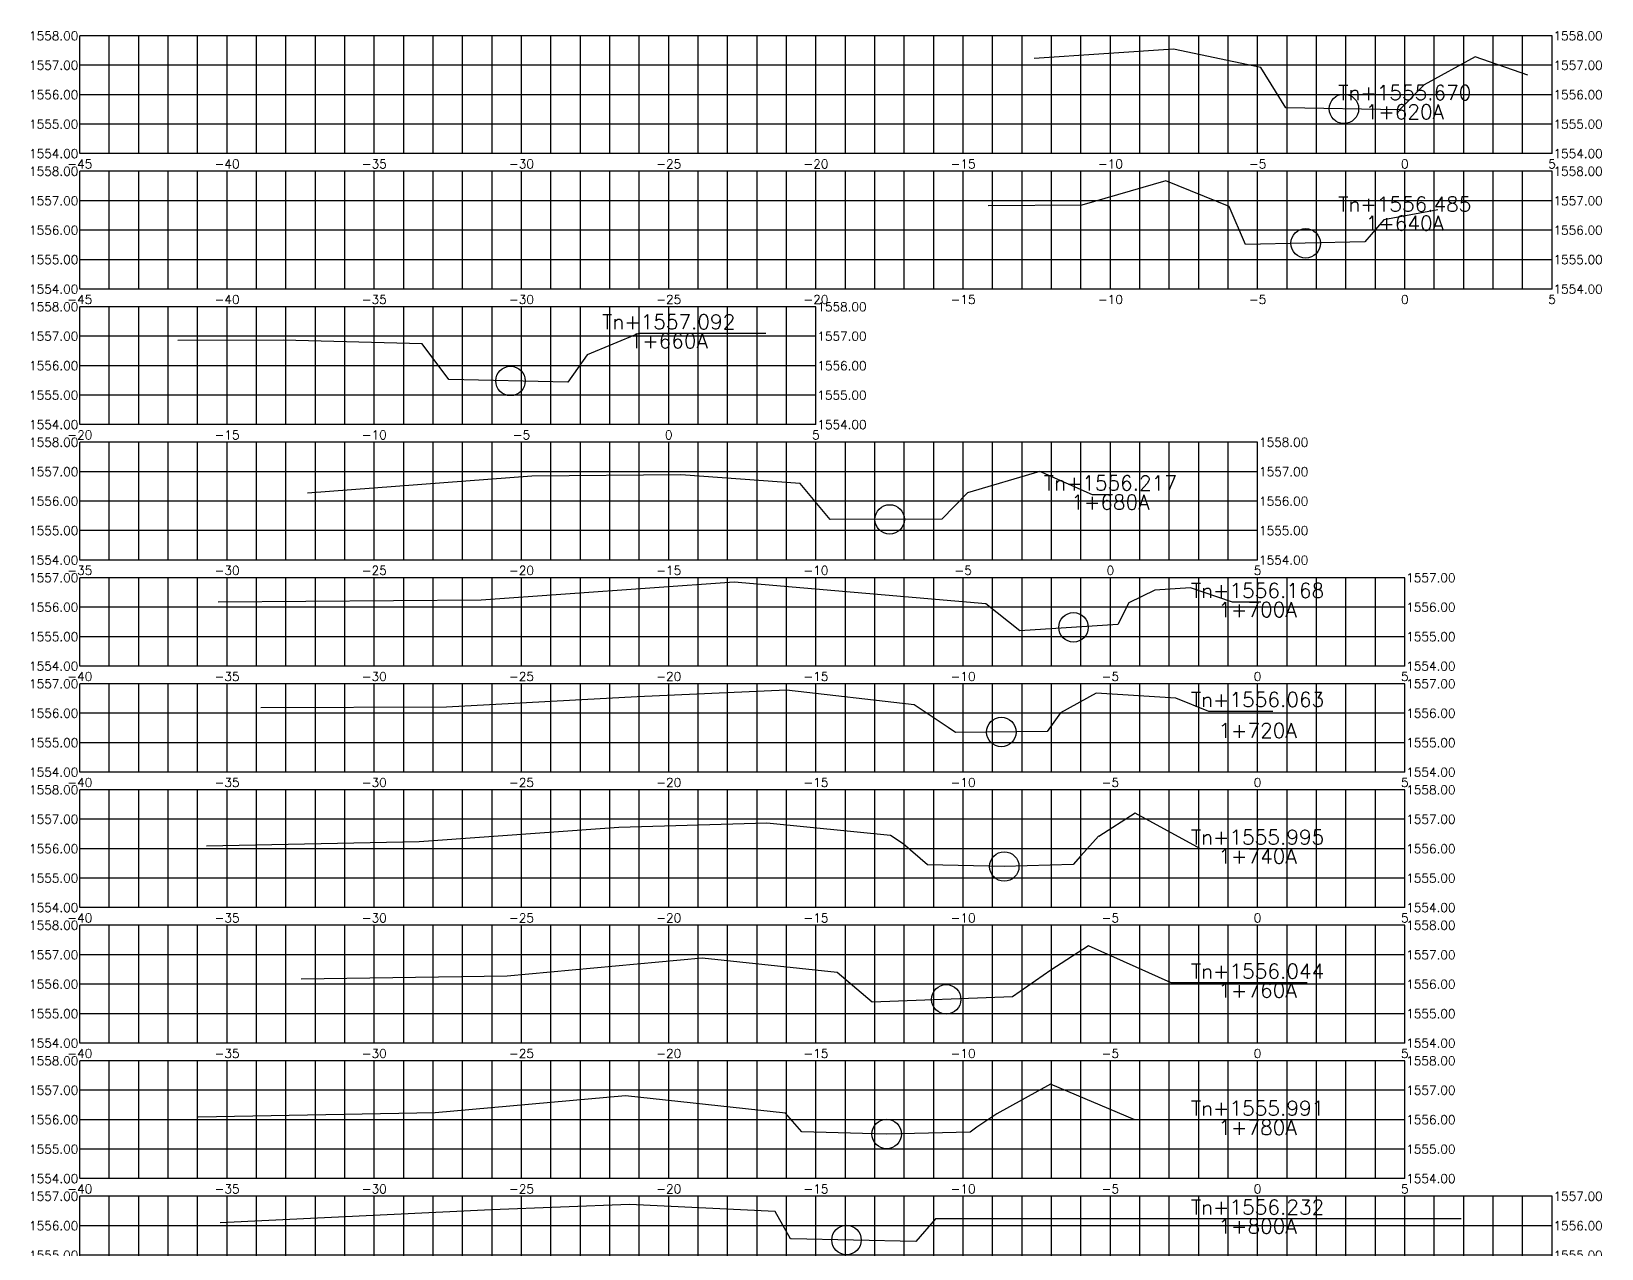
# Model space of a CAD drawing. Header units: millimetres. Extents: x 785301 to 786252, y 2209397 to 2211121.
# Drawn here: x 785901.8 to 785955.1, y 2211057.3 to 2211098.6 of the extents above; entities that cross this region are included whole.
import ezdxf
from ezdxf.enums import TextEntityAlignment as Align

# ---------------------------------------------------------------- set-up
doc = ezdxf.new("R2010")
doc.units = ezdxf.units.MM
doc.layers.add('RETICULA', color=2, linetype='Continuous')
doc.layers.add('TN', color=3, linetype='Continuous')
doc.styles.add('ROMANS', font='ROMANS.shx', dxfattribs={"width": 0.75})

# ---------------------------------------------------------------- blocks, each defined once
blk = doc.blocks.new('1-660A')
at = {"layer": 'RETICULA', "color": 2}
for p, q in [((5, 1558), (-20, 1558)), ((-20, 1554), (-20, 1558)), ((-19, 1554), (-19, 1558)), ((-18, 1554), (-18, 1558)), ((-17, 1554), (-17, 1558)), ((-16, 1554), (-16, 1558)), ((-15, 1554), (-15, 1558)), ((-15, 1554), (-15, 1558)), ((-14, 1554), (-14, 1558)), ((-13, 1554), (-13, 1558)), ((-12, 1554), (-12, 1558)), ((-11, 1554), (-11, 1558)), ((-10, 1554), (-10, 1558)), ((-10, 1554), (-10, 1558)), ((-9, 1554), (-9, 1558)), ((-8, 1554), (-8, 1558)), ((-7, 1554), (-7, 1558)), ((-6, 1554), (-6, 1558)), ((-5, 1554), (-5, 1558)), ((-5, 1554), (-5, 1558)), ((-4, 1554), (-4, 1558)), ((-3, 1554), (-3, 1558)), ((-2, 1554), (-2, 1558)), ((-1, 1554), (-1, 1558)), ((0, 1554), (0, 1558)), ((0, 1554), (0, 1558)), ((1, 1554), (1, 1558)), ((2, 1554), (2, 1558)), ((3, 1554), (3, 1558)), ((4, 1554), (4, 1558)), ((5, 1554), (5, 1558)), ((5, 1557), (-20, 1557)), ((5, 1556), (-20, 1556)), ((5, 1555), (-20, 1555)), ((5, 1554), (-20, 1554))]:
    blk.add_line(p, q, dxfattribs=at)
at = {"layer": 'TN', "color": 4}
blk.add_lwpolyline([(3.297, 1557.092), (-1.028, 1557.092), (-2.769, 1556.368), (-3.427, 1555.436), (-7.462, 1555.533), (-8.367, 1556.741), (-13.091, 1556.871), (-16.674, 1556.854)], dxfattribs=at)
at = {"layer": 'TN'}
blk.add_circle((-5.372, 1555.483), 0.5, dxfattribs=at)
at = {"layer": 'RETICULA', "color": 6, "style": 'ROMANS'}
for s, p in [('1558.00', (-20.05, 1558)), ('1557.00', (-20.05, 1557)), ('1556.00', (-20.05, 1556)), ('1555.00', (-20.05, 1555)), ('1554.00', (-20.05, 1554))]:
    blk.add_text(s, height=0.3, dxfattribs=at).set_placement(p, align=Align.MIDDLE_RIGHT)
for s, p in [('1558.00', (5.05, 1558)), ('1557.00', (5.05, 1557)), ('1556.00', (5.05, 1556)), ('1555.00', (5.05, 1555)), ('1554.00', (5.05, 1554))]:
    blk.add_text(s, height=0.3, dxfattribs=at).set_placement(p, align=Align.MIDDLE_LEFT)
for s, p in [('-20', (-20, 1553.8)), ('-15', (-15, 1553.8)), ('-10', (-10, 1553.8)), ('-5', (-5, 1553.8)), ('0', (0, 1553.8)), ('5', (5, 1553.8))]:
    blk.add_text(s, height=0.3, dxfattribs=at).set_placement(p, align=Align.TOP_CENTER)
at = {"layer": 'TN', "color": 7, "style": 'ROMANS'}
blk.add_text('Tn+1557.092', height=0.5, dxfattribs=at).set_placement((0, 1557.092), align=Align.BOTTOM_CENTER)
blk.add_text('1+660A', height=0.5, dxfattribs=at).set_placement((0, 1557.092), align=Align.TOP_CENTER)
blk = doc.blocks.new('1-680A')
at = {"layer": 'RETICULA', "color": 2}
for p, q in [((5, 1558), (-35, 1558)), ((-35, 1554), (-35, 1558)), ((-34, 1554), (-34, 1558)), ((-33, 1554), (-33, 1558)), ((-32, 1554), (-32, 1558)), ((-31, 1554), (-31, 1558)), ((-30, 1554), (-30, 1558)), ((-30, 1554), (-30, 1558)), ((-29, 1554), (-29, 1558)), ((-28, 1554), (-28, 1558)), ((-27, 1554), (-27, 1558)), ((-26, 1554), (-26, 1558)), ((-25, 1554), (-25, 1558)), ((-25, 1554), (-25, 1558)), ((-24, 1554), (-24, 1558)), ((-23, 1554), (-23, 1558)), ((-22, 1554), (-22, 1558)), ((-21, 1554), (-21, 1558)), ((-20, 1554), (-20, 1558)), ((-20, 1554), (-20, 1558)), ((-19, 1554), (-19, 1558)), ((-18, 1554), (-18, 1558)), ((-17, 1554), (-17, 1558)), ((-16, 1554), (-16, 1558)), ((-15, 1554), (-15, 1558)), ((-15, 1554), (-15, 1558)), ((-14, 1554), (-14, 1558)), ((-13, 1554), (-13, 1558)), ((-12, 1554), (-12, 1558)), ((-11, 1554), (-11, 1558)), ((-10, 1554), (-10, 1558)), ((-10, 1554), (-10, 1558)), ((-9, 1554), (-9, 1558)), ((-8, 1554), (-8, 1558)), ((-7, 1554), (-7, 1558)), ((-6, 1554), (-6, 1558)), ((-5, 1554), (-5, 1558)), ((-5, 1554), (-5, 1558)), ((-4, 1554), (-4, 1558)), ((-3, 1554), (-3, 1558)), ((-2, 1554), (-2, 1558)), ((-1, 1554), (-1, 1558)), ((0, 1554), (0, 1558)), ((0, 1554), (0, 1558)), ((1, 1554), (1, 1558)), ((2, 1554), (2, 1558)), ((3, 1554), (3, 1558)), ((4, 1554), (4, 1558)), ((5, 1554), (5, 1558)), ((5, 1557), (-35, 1557)), ((5, 1556), (-35, 1556)), ((5, 1555), (-35, 1555)), ((5, 1554), (-35, 1554))]:
    blk.add_line(p, q, dxfattribs=at)
at = {"layer": 'TN', "color": 4}
blk.add_lwpolyline([(0.076, 1556.217), (-0.602, 1556.217), (-2.39, 1557.011), (-4.851, 1556.283), (-5.726, 1555.387), (-9.512, 1555.374), (-10.534, 1556.596), (-14.593, 1556.896), (-19.652, 1556.851), (-27.271, 1556.273)], dxfattribs=at)
at = {"layer": 'TN'}
blk.add_circle((-7.496, 1555.381), 0.5, dxfattribs=at)
at = {"layer": 'RETICULA', "color": 6, "style": 'ROMANS'}
for s, p in [('1558.00', (-35.05, 1558)), ('1557.00', (-35.05, 1557)), ('1556.00', (-35.05, 1556)), ('1555.00', (-35.05, 1555)), ('1554.00', (-35.05, 1554))]:
    blk.add_text(s, height=0.3, dxfattribs=at).set_placement(p, align=Align.MIDDLE_RIGHT)
for s, p in [('1558.00', (5.05, 1558)), ('1557.00', (5.05, 1557)), ('1556.00', (5.05, 1556)), ('1555.00', (5.05, 1555)), ('1554.00', (5.05, 1554))]:
    blk.add_text(s, height=0.3, dxfattribs=at).set_placement(p, align=Align.MIDDLE_LEFT)
for s, p in [('-35', (-35, 1553.8)), ('-30', (-30, 1553.8)), ('-25', (-25, 1553.8)), ('-20', (-20, 1553.8)), ('-15', (-15, 1553.8)), ('-10', (-10, 1553.8)), ('-5', (-5, 1553.8)), ('0', (0, 1553.8)), ('5', (5, 1553.8))]:
    blk.add_text(s, height=0.3, dxfattribs=at).set_placement(p, align=Align.TOP_CENTER)
at = {"layer": 'TN', "color": 7, "style": 'ROMANS'}
blk.add_text('Tn+1556.217', height=0.5, dxfattribs=at).set_placement((0, 1556.217), align=Align.BOTTOM_CENTER)
blk.add_text('1+680A', height=0.5, dxfattribs=at).set_placement((0, 1556.217), align=Align.TOP_CENTER)
blk = doc.blocks.new('1-700A')
at = {"layer": 'RETICULA', "color": 2}
for p, q in [((5, 1557), (-40, 1557)), ((-40, 1554), (-40, 1557)), ((-39, 1554), (-39, 1557)), ((-38, 1554), (-38, 1557)), ((-37, 1554), (-37, 1557)), ((-36, 1554), (-36, 1557)), ((-35, 1554), (-35, 1557)), ((-35, 1554), (-35, 1557)), ((-34, 1554), (-34, 1557)), ((-33, 1554), (-33, 1557)), ((-32, 1554), (-32, 1557)), ((-31, 1554), (-31, 1557)), ((-30, 1554), (-30, 1557)), ((-30, 1554), (-30, 1557)), ((-29, 1554), (-29, 1557)), ((-28, 1554), (-28, 1557)), ((-27, 1554), (-27, 1557)), ((-26, 1554), (-26, 1557)), ((-25, 1554), (-25, 1557)), ((-25, 1554), (-25, 1557)), ((-24, 1554), (-24, 1557)), ((-23, 1554), (-23, 1557)), ((-22, 1554), (-22, 1557)), ((-21, 1554), (-21, 1557)), ((-20, 1554), (-20, 1557)), ((-20, 1554), (-20, 1557)), ((-19, 1554), (-19, 1557)), ((-18, 1554), (-18, 1557)), ((-17, 1554), (-17, 1557)), ((-16, 1554), (-16, 1557)), ((-15, 1554), (-15, 1557)), ((-15, 1554), (-15, 1557)), ((-14, 1554), (-14, 1557)), ((-13, 1554), (-13, 1557)), ((-12, 1554), (-12, 1557)), ((-11, 1554), (-11, 1557)), ((-10, 1554), (-10, 1557)), ((-10, 1554), (-10, 1557)), ((-9, 1554), (-9, 1557)), ((-8, 1554), (-8, 1557)), ((-7, 1554), (-7, 1557)), ((-6, 1554), (-6, 1557)), ((-5, 1554), (-5, 1557)), ((-5, 1554), (-5, 1557)), ((-4, 1554), (-4, 1557)), ((-3, 1554), (-3, 1557)), ((-2, 1554), (-2, 1557)), ((-1, 1554), (-1, 1557)), ((0, 1554), (0, 1557)), ((0, 1554), (0, 1557)), ((1, 1554), (1, 1557)), ((2, 1554), (2, 1557)), ((3, 1554), (3, 1557)), ((4, 1554), (4, 1557)), ((5, 1554), (5, 1557)), ((5, 1556), (-40, 1556)), ((5, 1555), (-40, 1555)), ((5, 1554), (-40, 1554))]:
    blk.add_line(p, q, dxfattribs=at)
at = {"layer": 'TN', "color": 4}
blk.add_lwpolyline([(0.107, 1556.168), (-0.849, 1556.168), (-2.273, 1556.66), (-3.493, 1556.583), (-4.376, 1556.151), (-4.743, 1555.413), (-8.075, 1555.201), (-9.232, 1556.12), (-17.777, 1556.846), (-26.37, 1556.245), (-35.299, 1556.175)], dxfattribs=at)
at = {"layer": 'TN'}
blk.add_circle((-6.251, 1555.317), 0.5, dxfattribs=at)
at = {"layer": 'RETICULA', "color": 6, "style": 'ROMANS'}
for s, p in [('1557.00', (-40.05, 1557)), ('1556.00', (-40.05, 1556)), ('1555.00', (-40.05, 1555)), ('1554.00', (-40.05, 1554))]:
    blk.add_text(s, height=0.3, dxfattribs=at).set_placement(p, align=Align.MIDDLE_RIGHT)
for s, p in [('1557.00', (5.05, 1557)), ('1556.00', (5.05, 1556)), ('1555.00', (5.05, 1555)), ('1554.00', (5.05, 1554))]:
    blk.add_text(s, height=0.3, dxfattribs=at).set_placement(p, align=Align.MIDDLE_LEFT)
for s, p in [('-40', (-40, 1553.8)), ('-35', (-35, 1553.8)), ('-30', (-30, 1553.8)), ('-25', (-25, 1553.8)), ('-20', (-20, 1553.8)), ('-15', (-15, 1553.8)), ('-10', (-10, 1553.8)), ('-5', (-5, 1553.8)), ('0', (0, 1553.8)), ('5', (5, 1553.8))]:
    blk.add_text(s, height=0.3, dxfattribs=at).set_placement(p, align=Align.TOP_CENTER)
at = {"layer": 'TN', "color": 7, "style": 'ROMANS'}
blk.add_text('Tn+1556.168', height=0.5, dxfattribs=at).set_placement((0, 1556.168), align=Align.BOTTOM_CENTER)
blk.add_text('1+700A', height=0.5, dxfattribs=at).set_placement((0, 1556.168), align=Align.TOP_CENTER)
blk = doc.blocks.new('1-720A')
at = {"layer": 'RETICULA', "color": 2}
for p, q in [((5, 1557), (-40, 1557)), ((-40, 1554), (-40, 1557)), ((-39, 1554), (-39, 1557)), ((-38, 1554), (-38, 1557)), ((-37, 1554), (-37, 1557)), ((-36, 1554), (-36, 1557)), ((-35, 1554), (-35, 1557)), ((-35, 1554), (-35, 1557)), ((-34, 1554), (-34, 1557)), ((-33, 1554), (-33, 1557)), ((-32, 1554), (-32, 1557)), ((-31, 1554), (-31, 1557)), ((-30, 1554), (-30, 1557)), ((-30, 1554), (-30, 1557)), ((-29, 1554), (-29, 1557)), ((-28, 1554), (-28, 1557)), ((-27, 1554), (-27, 1557)), ((-26, 1554), (-26, 1557)), ((-25, 1554), (-25, 1557)), ((-25, 1554), (-25, 1557)), ((-24, 1554), (-24, 1557)), ((-23, 1554), (-23, 1557)), ((-22, 1554), (-22, 1557)), ((-21, 1554), (-21, 1557)), ((-20, 1554), (-20, 1557)), ((-20, 1554), (-20, 1557)), ((-19, 1554), (-19, 1557)), ((-18, 1554), (-18, 1557)), ((-17, 1554), (-17, 1557)), ((-16, 1554), (-16, 1557)), ((-15, 1554), (-15, 1557)), ((-15, 1554), (-15, 1557)), ((-14, 1554), (-14, 1557)), ((-13, 1554), (-13, 1557)), ((-12, 1554), (-12, 1557)), ((-11, 1554), (-11, 1557)), ((-10, 1554), (-10, 1557)), ((-10, 1554), (-10, 1557)), ((-9, 1554), (-9, 1557)), ((-8, 1554), (-8, 1557)), ((-7, 1554), (-7, 1557)), ((-6, 1554), (-6, 1557)), ((-5, 1554), (-5, 1557)), ((-5, 1554), (-5, 1557)), ((-4, 1554), (-4, 1557)), ((-3, 1554), (-3, 1557)), ((-2, 1554), (-2, 1557)), ((-1, 1554), (-1, 1557)), ((0, 1554), (0, 1557)), ((0, 1554), (0, 1557)), ((1, 1554), (1, 1557)), ((2, 1554), (2, 1557)), ((3, 1554), (3, 1557)), ((4, 1554), (4, 1557)), ((5, 1554), (5, 1557)), ((5, 1556), (-40, 1556)), ((5, 1555), (-40, 1555)), ((5, 1554), (-40, 1554))]:
    blk.add_line(p, q, dxfattribs=at)
at = {"layer": 'TN', "color": 4}
blk.add_lwpolyline([(0.518, 1556.063), (-1.654, 1556.063), (-2.778, 1556.514), (-5.48, 1556.68), (-6.699, 1556.011), (-7.151, 1555.379), (-10.254, 1555.346), (-10.511, 1555.519), (-11.664, 1556.287), (-15.994, 1556.784), (-21.073, 1556.559), (-27.541, 1556.203), (-33.848, 1556.187)], dxfattribs=at)
at = {"layer": 'TN'}
blk.add_circle((-8.703, 1555.362), 0.5, dxfattribs=at)
at = {"layer": 'RETICULA', "color": 6, "style": 'ROMANS'}
for s, p in [('1557.00', (-40.05, 1557)), ('1556.00', (-40.05, 1556)), ('1555.00', (-40.05, 1555)), ('1554.00', (-40.05, 1554))]:
    blk.add_text(s, height=0.3, dxfattribs=at).set_placement(p, align=Align.MIDDLE_RIGHT)
for s, p in [('1557.00', (5.05, 1557)), ('1556.00', (5.05, 1556)), ('1555.00', (5.05, 1555)), ('1554.00', (5.05, 1554))]:
    blk.add_text(s, height=0.3, dxfattribs=at).set_placement(p, align=Align.MIDDLE_LEFT)
for s, p in [('-40', (-40, 1553.8)), ('-35', (-35, 1553.8)), ('-30', (-30, 1553.8)), ('-25', (-25, 1553.8)), ('-20', (-20, 1553.8)), ('-15', (-15, 1553.8)), ('-10', (-10, 1553.8)), ('-5', (-5, 1553.8)), ('0', (0, 1553.8)), ('5', (5, 1553.8))]:
    blk.add_text(s, height=0.3, dxfattribs=at).set_placement(p, align=Align.TOP_CENTER)
at = {"layer": 'TN', "color": 7, "style": 'ROMANS'}
blk.add_text('Tn+1556.063', height=0.5, dxfattribs=at).set_placement((0, 1556.063), align=Align.BOTTOM_CENTER)
blk.add_text('1+720A', height=0.5, dxfattribs=at).set_placement((0, 1555.667), align=Align.TOP_CENTER)
blk = doc.blocks.new('1-740A')
at = {"layer": 'RETICULA', "color": 2}
for p, q in [((5, 1558), (-40, 1558)), ((-40, 1554), (-40, 1558)), ((-39, 1554), (-39, 1558)), ((-38, 1554), (-38, 1558)), ((-37, 1554), (-37, 1558)), ((-36, 1554), (-36, 1558)), ((-35, 1554), (-35, 1558)), ((-35, 1554), (-35, 1558)), ((-34, 1554), (-34, 1558)), ((-33, 1554), (-33, 1558)), ((-32, 1554), (-32, 1558)), ((-31, 1554), (-31, 1558)), ((-30, 1554), (-30, 1558)), ((-30, 1554), (-30, 1558)), ((-29, 1554), (-29, 1558)), ((-28, 1554), (-28, 1558)), ((-27, 1554), (-27, 1558)), ((-26, 1554), (-26, 1558)), ((-25, 1554), (-25, 1558)), ((-25, 1554), (-25, 1558)), ((-24, 1554), (-24, 1558)), ((-23, 1554), (-23, 1558)), ((-22, 1554), (-22, 1558)), ((-21, 1554), (-21, 1558)), ((-20, 1554), (-20, 1558)), ((-20, 1554), (-20, 1558)), ((-19, 1554), (-19, 1558)), ((-18, 1554), (-18, 1558)), ((-17, 1554), (-17, 1558)), ((-16, 1554), (-16, 1558)), ((-15, 1554), (-15, 1558)), ((-15, 1554), (-15, 1558)), ((-14, 1554), (-14, 1558)), ((-13, 1554), (-13, 1558)), ((-12, 1554), (-12, 1558)), ((-11, 1554), (-11, 1558)), ((-10, 1554), (-10, 1558)), ((-10, 1554), (-10, 1558)), ((-9, 1554), (-9, 1558)), ((-8, 1554), (-8, 1558)), ((-7, 1554), (-7, 1558)), ((-6, 1554), (-6, 1558)), ((-5, 1554), (-5, 1558)), ((-5, 1554), (-5, 1558)), ((-4, 1554), (-4, 1558)), ((-3, 1554), (-3, 1558)), ((-2, 1554), (-2, 1558)), ((-1, 1554), (-1, 1558)), ((0, 1554), (0, 1558)), ((0, 1554), (0, 1558)), ((1, 1554), (1, 1558)), ((2, 1554), (2, 1558)), ((3, 1554), (3, 1558)), ((4, 1554), (4, 1558)), ((5, 1554), (5, 1558)), ((5, 1557), (-40, 1557)), ((5, 1556), (-40, 1556)), ((5, 1555), (-40, 1555)), ((5, 1554), (-40, 1554))]:
    blk.add_line(p, q, dxfattribs=at)
at = {"layer": 'TN', "color": 4}
blk.add_lwpolyline([(1.164, 1555.995), (-1.939, 1555.995), (-4.163, 1557.203), (-5.388, 1556.413), (-5.389, 1556.443), (-6.014, 1555.746), (-6.265, 1555.463), (-8.604, 1555.396), (-11.207, 1555.449), (-12.037, 1556.172), (-12.462, 1556.447), (-16.67, 1556.87), (-21.693, 1556.721), (-28.472, 1556.229), (-35.702, 1556.09)], dxfattribs=at)
at = {"layer": 'TN'}
blk.add_circle((-8.604, 1555.396), 0.5, dxfattribs=at)
at = {"layer": 'RETICULA', "color": 6, "style": 'ROMANS'}
for s, p in [('1558.00', (-40.05, 1558)), ('1557.00', (-40.05, 1557)), ('1556.00', (-40.05, 1556)), ('1555.00', (-40.05, 1555)), ('1554.00', (-40.05, 1554))]:
    blk.add_text(s, height=0.3, dxfattribs=at).set_placement(p, align=Align.MIDDLE_RIGHT)
for s, p in [('1558.00', (5.05, 1558)), ('1557.00', (5.05, 1557)), ('1556.00', (5.05, 1556)), ('1555.00', (5.05, 1555)), ('1554.00', (5.05, 1554))]:
    blk.add_text(s, height=0.3, dxfattribs=at).set_placement(p, align=Align.MIDDLE_LEFT)
for s, p in [('-40', (-40, 1553.8)), ('-35', (-35, 1553.8)), ('-30', (-30, 1553.8)), ('-25', (-25, 1553.8)), ('-20', (-20, 1553.8)), ('-15', (-15, 1553.8)), ('-10', (-10, 1553.8)), ('-5', (-5, 1553.8)), ('0', (0, 1553.8)), ('5', (5, 1553.8))]:
    blk.add_text(s, height=0.3, dxfattribs=at).set_placement(p, align=Align.TOP_CENTER)
at = {"layer": 'TN', "color": 7, "style": 'ROMANS'}
blk.add_text('Tn+1555.995', height=0.5, dxfattribs=at).set_placement((0, 1555.995), align=Align.BOTTOM_CENTER)
blk.add_text('1+740A', height=0.5, dxfattribs=at).set_placement((0, 1555.995), align=Align.TOP_CENTER)
blk = doc.blocks.new('1-760A')
at = {"layer": 'RETICULA', "color": 2}
for p, q in [((5, 1558), (-40, 1558)), ((-40, 1554), (-40, 1558)), ((-39, 1554), (-39, 1558)), ((-38, 1554), (-38, 1558)), ((-37, 1554), (-37, 1558)), ((-36, 1554), (-36, 1558)), ((-35, 1554), (-35, 1558)), ((-35, 1554), (-35, 1558)), ((-34, 1554), (-34, 1558)), ((-33, 1554), (-33, 1558)), ((-32, 1554), (-32, 1558)), ((-31, 1554), (-31, 1558)), ((-30, 1554), (-30, 1558)), ((-30, 1554), (-30, 1558)), ((-29, 1554), (-29, 1558)), ((-28, 1554), (-28, 1558)), ((-27, 1554), (-27, 1558)), ((-26, 1554), (-26, 1558)), ((-25, 1554), (-25, 1558)), ((-25, 1554), (-25, 1558)), ((-24, 1554), (-24, 1558)), ((-23, 1554), (-23, 1558)), ((-22, 1554), (-22, 1558)), ((-21, 1554), (-21, 1558)), ((-20, 1554), (-20, 1558)), ((-20, 1554), (-20, 1558)), ((-19, 1554), (-19, 1558)), ((-18, 1554), (-18, 1558)), ((-17, 1554), (-17, 1558)), ((-16, 1554), (-16, 1558)), ((-15, 1554), (-15, 1558)), ((-15, 1554), (-15, 1558)), ((-14, 1554), (-14, 1558)), ((-13, 1554), (-13, 1558)), ((-12, 1554), (-12, 1558)), ((-11, 1554), (-11, 1558)), ((-10, 1554), (-10, 1558)), ((-10, 1554), (-10, 1558)), ((-9, 1554), (-9, 1558)), ((-8, 1554), (-8, 1558)), ((-7, 1554), (-7, 1558)), ((-6, 1554), (-6, 1558)), ((-5, 1554), (-5, 1558)), ((-5, 1554), (-5, 1558)), ((-4, 1554), (-4, 1558)), ((-3, 1554), (-3, 1558)), ((-2, 1554), (-2, 1558)), ((-1, 1554), (-1, 1558)), ((0, 1554), (0, 1558)), ((0, 1554), (0, 1558)), ((1, 1554), (1, 1558)), ((2, 1554), (2, 1558)), ((3, 1554), (3, 1558)), ((4, 1554), (4, 1558)), ((5, 1554), (5, 1558)), ((5, 1557), (-40, 1557)), ((5, 1556), (-40, 1556)), ((5, 1555), (-40, 1555)), ((5, 1554), (-40, 1554))]:
    blk.add_line(p, q, dxfattribs=at)
at = {"layer": 'TN', "color": 4}
blk.add_lwpolyline([(1.681, 1556.044), (-2.934, 1556.044), (-5.747, 1557.301), (-7.017, 1556.479), (-8.322, 1555.567), (-13.094, 1555.395), (-14.282, 1556.393), (-18.863, 1556.88), (-25.49, 1556.269), (-32.486, 1556.171)], dxfattribs=at)
at = {"layer": 'TN'}
blk.add_circle((-10.574, 1555.486), 0.5, dxfattribs=at)
at = {"layer": 'RETICULA', "color": 6, "style": 'ROMANS'}
for s, p in [('1558.00', (-40.05, 1558)), ('1557.00', (-40.05, 1557)), ('1556.00', (-40.05, 1556)), ('1555.00', (-40.05, 1555)), ('1554.00', (-40.05, 1554))]:
    blk.add_text(s, height=0.3, dxfattribs=at).set_placement(p, align=Align.MIDDLE_RIGHT)
for s, p in [('1558.00', (5.05, 1558)), ('1557.00', (5.05, 1557)), ('1556.00', (5.05, 1556)), ('1555.00', (5.05, 1555)), ('1554.00', (5.05, 1554))]:
    blk.add_text(s, height=0.3, dxfattribs=at).set_placement(p, align=Align.MIDDLE_LEFT)
for s, p in [('-40', (-40, 1553.8)), ('-35', (-35, 1553.8)), ('-30', (-30, 1553.8)), ('-25', (-25, 1553.8)), ('-20', (-20, 1553.8)), ('-15', (-15, 1553.8)), ('-10', (-10, 1553.8)), ('-5', (-5, 1553.8)), ('0', (0, 1553.8)), ('5', (5, 1553.8))]:
    blk.add_text(s, height=0.3, dxfattribs=at).set_placement(p, align=Align.TOP_CENTER)
at = {"layer": 'TN', "color": 7, "style": 'ROMANS'}
blk.add_text('Tn+1556.044', height=0.5, dxfattribs=at).set_placement((0, 1556.044), align=Align.BOTTOM_CENTER)
blk.add_text('1+760A', height=0.5, dxfattribs=at).set_placement((0, 1556.044), align=Align.TOP_CENTER)
blk = doc.blocks.new('1-780A')
at = {"layer": 'RETICULA', "color": 2}
for p, q in [((5, 1558), (-40, 1558)), ((-40, 1554), (-40, 1558)), ((-39, 1554), (-39, 1558)), ((-38, 1554), (-38, 1558)), ((-37, 1554), (-37, 1558)), ((-36, 1554), (-36, 1558)), ((-35, 1554), (-35, 1558)), ((-35, 1554), (-35, 1558)), ((-34, 1554), (-34, 1558)), ((-33, 1554), (-33, 1558)), ((-32, 1554), (-32, 1558)), ((-31, 1554), (-31, 1558)), ((-30, 1554), (-30, 1558)), ((-30, 1554), (-30, 1558)), ((-29, 1554), (-29, 1558)), ((-28, 1554), (-28, 1558)), ((-27, 1554), (-27, 1558)), ((-26, 1554), (-26, 1558)), ((-25, 1554), (-25, 1558)), ((-25, 1554), (-25, 1558)), ((-24, 1554), (-24, 1558)), ((-23, 1554), (-23, 1558)), ((-22, 1554), (-22, 1558)), ((-21, 1554), (-21, 1558)), ((-20, 1554), (-20, 1558)), ((-20, 1554), (-20, 1558)), ((-19, 1554), (-19, 1558)), ((-18, 1554), (-18, 1558)), ((-17, 1554), (-17, 1558)), ((-16, 1554), (-16, 1558)), ((-15, 1554), (-15, 1558)), ((-15, 1554), (-15, 1558)), ((-14, 1554), (-14, 1558)), ((-13, 1554), (-13, 1558)), ((-12, 1554), (-12, 1558)), ((-11, 1554), (-11, 1558)), ((-10, 1554), (-10, 1558)), ((-10, 1554), (-10, 1558)), ((-9, 1554), (-9, 1558)), ((-8, 1554), (-8, 1558)), ((-7, 1554), (-7, 1558)), ((-6, 1554), (-6, 1558)), ((-5, 1554), (-5, 1558)), ((-5, 1554), (-5, 1558)), ((-4, 1554), (-4, 1558)), ((-3, 1554), (-3, 1558)), ((-2, 1554), (-2, 1558)), ((-1, 1554), (-1, 1558)), ((0, 1554), (0, 1558)), ((0, 1554), (0, 1558)), ((1, 1554), (1, 1558)), ((2, 1554), (2, 1558)), ((3, 1554), (3, 1558)), ((4, 1554), (4, 1558)), ((5, 1554), (5, 1558)), ((5, 1557), (-40, 1557)), ((5, 1556), (-40, 1556)), ((5, 1555), (-40, 1555)), ((5, 1554), (-40, 1554))]:
    blk.add_line(p, q, dxfattribs=at)
at = {"layer": 'TN', "color": 4}
blk.add_lwpolyline([(1.707, 1555.991), (-4.167, 1555.991), (-7.038, 1557.208), (-8.861, 1556.203), (-9.535, 1555.748), (-9.757, 1555.579), (-12.597, 1555.514), (-15.482, 1555.585), (-16.033, 1556.22), (-21.472, 1556.809), (-27.929, 1556.237), (-35.979, 1556.084)], dxfattribs=at)
at = {"layer": 'TN'}
blk.add_circle((-12.597, 1555.514), 0.5, dxfattribs=at)
at = {"layer": 'RETICULA', "color": 6, "style": 'ROMANS'}
for s, p in [('1558.00', (-40.05, 1558)), ('1557.00', (-40.05, 1557)), ('1556.00', (-40.05, 1556)), ('1555.00', (-40.05, 1555)), ('1554.00', (-40.05, 1554))]:
    blk.add_text(s, height=0.3, dxfattribs=at).set_placement(p, align=Align.MIDDLE_RIGHT)
for s, p in [('1558.00', (5.05, 1558)), ('1557.00', (5.05, 1557)), ('1556.00', (5.05, 1556)), ('1555.00', (5.05, 1555)), ('1554.00', (5.05, 1554))]:
    blk.add_text(s, height=0.3, dxfattribs=at).set_placement(p, align=Align.MIDDLE_LEFT)
for s, p in [('-40', (-40, 1553.8)), ('-35', (-35, 1553.8)), ('-30', (-30, 1553.8)), ('-25', (-25, 1553.8)), ('-20', (-20, 1553.8)), ('-15', (-15, 1553.8)), ('-10', (-10, 1553.8)), ('-5', (-5, 1553.8)), ('0', (0, 1553.8)), ('5', (5, 1553.8))]:
    blk.add_text(s, height=0.3, dxfattribs=at).set_placement(p, align=Align.TOP_CENTER)
at = {"layer": 'TN', "color": 7, "style": 'ROMANS'}
blk.add_text('Tn+1555.991', height=0.5, dxfattribs=at).set_placement((0, 1555.991), align=Align.BOTTOM_CENTER)
blk.add_text('1+780A', height=0.5, dxfattribs=at).set_placement((0, 1555.991), align=Align.TOP_CENTER)
blk = doc.blocks.new('1-800A')
at = {"layer": 'RETICULA', "color": 2}
for p, q in [((10, 1557), (-40, 1557)), ((-40, 1554), (-40, 1557)), ((-39, 1554), (-39, 1557)), ((-38, 1554), (-38, 1557)), ((-37, 1554), (-37, 1557)), ((-36, 1554), (-36, 1557)), ((-35, 1554), (-35, 1557)), ((-35, 1554), (-35, 1557)), ((-34, 1554), (-34, 1557)), ((-33, 1554), (-33, 1557)), ((-32, 1554), (-32, 1557)), ((-31, 1554), (-31, 1557)), ((-30, 1554), (-30, 1557)), ((-30, 1554), (-30, 1557)), ((-29, 1554), (-29, 1557)), ((-28, 1554), (-28, 1557)), ((-27, 1554), (-27, 1557)), ((-26, 1554), (-26, 1557)), ((-25, 1554), (-25, 1557)), ((-25, 1554), (-25, 1557)), ((-24, 1554), (-24, 1557)), ((-23, 1554), (-23, 1557)), ((-22, 1554), (-22, 1557)), ((-21, 1554), (-21, 1557)), ((-20, 1554), (-20, 1557)), ((-20, 1554), (-20, 1557)), ((-19, 1554), (-19, 1557)), ((-18, 1554), (-18, 1557)), ((-17, 1554), (-17, 1557)), ((-16, 1554), (-16, 1557)), ((-15, 1554), (-15, 1557)), ((-15, 1554), (-15, 1557)), ((-14, 1554), (-14, 1557)), ((-13, 1554), (-13, 1557)), ((-12, 1554), (-12, 1557)), ((-11, 1554), (-11, 1557)), ((-10, 1554), (-10, 1557)), ((-10, 1554), (-10, 1557)), ((-9, 1554), (-9, 1557)), ((-8, 1554), (-8, 1557)), ((-7, 1554), (-7, 1557)), ((-6, 1554), (-6, 1557)), ((-5, 1554), (-5, 1557)), ((-5, 1554), (-5, 1557)), ((-4, 1554), (-4, 1557)), ((-3, 1554), (-3, 1557)), ((-2, 1554), (-2, 1557)), ((-1, 1554), (-1, 1557)), ((0, 1554), (0, 1557)), ((0, 1554), (0, 1557)), ((1, 1554), (1, 1557)), ((2, 1554), (2, 1557)), ((3, 1554), (3, 1557)), ((4, 1554), (4, 1557)), ((5, 1554), (5, 1557)), ((5, 1554), (5, 1557)), ((6, 1554), (6, 1557)), ((7, 1554), (7, 1557)), ((8, 1554), (8, 1557)), ((9, 1554), (9, 1557)), ((10, 1554), (10, 1557)), ((10, 1556), (-40, 1556)), ((10, 1555), (-40, 1555)), ((10, 1554), (-40, 1554))]:
    blk.add_line(p, q, dxfattribs=at)
at = {"layer": 'TN', "color": 4}
blk.add_lwpolyline([(6.915, 1556.232), (-10.94, 1556.232), (-11.605, 1555.463), (-15.838, 1555.559), (-15.868, 1555.559), (-16.385, 1556.481), (-21.33, 1556.721), (-26.015, 1556.546), (-35.229, 1556.103)], dxfattribs=at)
at = {"layer": 'TN'}
blk.add_circle((-13.96, 1555.516), 0.5, dxfattribs=at)
at = {"layer": 'RETICULA', "color": 6, "style": 'ROMANS'}
for s, p in [('1557.00', (-40.05, 1557)), ('1556.00', (-40.05, 1556)), ('1555.00', (-40.05, 1555)), ('1554.00', (-40.05, 1554))]:
    blk.add_text(s, height=0.3, dxfattribs=at).set_placement(p, align=Align.MIDDLE_RIGHT)
for s, p in [('1557.00', (10.05, 1557)), ('1556.00', (10.05, 1556)), ('1555.00', (10.05, 1555)), ('1554.00', (10.05, 1554))]:
    blk.add_text(s, height=0.3, dxfattribs=at).set_placement(p, align=Align.MIDDLE_LEFT)
for s, p in [('-40', (-40, 1553.8)), ('-35', (-35, 1553.8)), ('-30', (-30, 1553.8)), ('-25', (-25, 1553.8)), ('-20', (-20, 1553.8)), ('-15', (-15, 1553.8)), ('-10', (-10, 1553.8)), ('-5', (-5, 1553.8)), ('0', (0, 1553.8)), ('5', (5, 1553.8)), ('10', (10, 1553.8))]:
    blk.add_text(s, height=0.3, dxfattribs=at).set_placement(p, align=Align.TOP_CENTER)
at = {"layer": 'TN', "color": 7, "style": 'ROMANS'}
blk.add_text('Tn+1556.232', height=0.5, dxfattribs=at).set_placement((0, 1556.232), align=Align.BOTTOM_CENTER)
blk.add_text('1+800A', height=0.5, dxfattribs=at).set_placement((0, 1556.232), align=Align.TOP_CENTER)
blk = doc.blocks.new('1-620A')
at = {"layer": 'RETICULA', "color": 2}
for p, q in [((5, 1558), (-45, 1558)), ((-45, 1554), (-45, 1558)), ((-44, 1554), (-44, 1558)), ((-43, 1554), (-43, 1558)), ((-42, 1554), (-42, 1558)), ((-41, 1554), (-41, 1558)), ((-40, 1554), (-40, 1558)), ((-40, 1554), (-40, 1558)), ((-39, 1554), (-39, 1558)), ((-38, 1554), (-38, 1558)), ((-37, 1554), (-37, 1558)), ((-36, 1554), (-36, 1558)), ((-35, 1554), (-35, 1558)), ((-35, 1554), (-35, 1558)), ((-34, 1554), (-34, 1558)), ((-33, 1554), (-33, 1558)), ((-32, 1554), (-32, 1558)), ((-31, 1554), (-31, 1558)), ((-30, 1554), (-30, 1558)), ((-30, 1554), (-30, 1558)), ((-29, 1554), (-29, 1558)), ((-28, 1554), (-28, 1558)), ((-27, 1554), (-27, 1558)), ((-26, 1554), (-26, 1558)), ((-25, 1554), (-25, 1558)), ((-25, 1554), (-25, 1558)), ((-24, 1554), (-24, 1558)), ((-23, 1554), (-23, 1558)), ((-22, 1554), (-22, 1558)), ((-21, 1554), (-21, 1558)), ((-20, 1554), (-20, 1558)), ((-20, 1554), (-20, 1558)), ((-19, 1554), (-19, 1558)), ((-18, 1554), (-18, 1558)), ((-17, 1554), (-17, 1558)), ((-16, 1554), (-16, 1558)), ((-15, 1554), (-15, 1558)), ((-15, 1554), (-15, 1558)), ((-14, 1554), (-14, 1558)), ((-13, 1554), (-13, 1558)), ((-12, 1554), (-12, 1558)), ((-11, 1554), (-11, 1558)), ((-10, 1554), (-10, 1558)), ((-10, 1554), (-10, 1558)), ((-9, 1554), (-9, 1558)), ((-8, 1554), (-8, 1558)), ((-7, 1554), (-7, 1558)), ((-6, 1554), (-6, 1558)), ((-5, 1554), (-5, 1558)), ((-5, 1554), (-5, 1558)), ((-4, 1554), (-4, 1558)), ((-3, 1554), (-3, 1558)), ((-2, 1554), (-2, 1558)), ((-1, 1554), (-1, 1558)), ((0, 1554), (0, 1558)), ((0, 1554), (0, 1558)), ((1, 1554), (1, 1558)), ((2, 1554), (2, 1558)), ((3, 1554), (3, 1558)), ((4, 1554), (4, 1558)), ((5, 1554), (5, 1558)), ((5, 1557), (-45, 1557)), ((5, 1556), (-45, 1556)), ((5, 1555), (-45, 1555)), ((5, 1554), (-45, 1554))]:
    blk.add_line(p, q, dxfattribs=at)
at = {"layer": 'TN', "color": 4}
blk.add_lwpolyline([(4.179, 1556.666), (2.386, 1557.291), (0.662, 1556.331), (-0.184, 1555.486), (-4.043, 1555.558), (-4.894, 1556.925), (-7.852, 1557.546), (-12.591, 1557.234)], dxfattribs=at)
at = {"layer": 'TN'}
blk.add_circle((-2.068, 1555.521), 0.5, dxfattribs=at)
at = {"layer": 'RETICULA', "color": 6, "style": 'ROMANS'}
for s, p in [('1558.00', (-45.05, 1558)), ('1557.00', (-45.05, 1557)), ('1556.00', (-45.05, 1556)), ('1555.00', (-45.05, 1555)), ('1554.00', (-45.05, 1554))]:
    blk.add_text(s, height=0.3, dxfattribs=at).set_placement(p, align=Align.MIDDLE_RIGHT)
for s, p in [('1558.00', (5.05, 1558)), ('1557.00', (5.05, 1557)), ('1556.00', (5.05, 1556)), ('1555.00', (5.05, 1555)), ('1554.00', (5.05, 1554))]:
    blk.add_text(s, height=0.3, dxfattribs=at).set_placement(p, align=Align.MIDDLE_LEFT)
for s, p in [('-45', (-45, 1553.8)), ('-40', (-40, 1553.8)), ('-35', (-35, 1553.8)), ('-30', (-30, 1553.8)), ('-25', (-25, 1553.8)), ('-20', (-20, 1553.8)), ('-15', (-15, 1553.8)), ('-10', (-10, 1553.8)), ('-5', (-5, 1553.8)), ('0', (0, 1553.8)), ('5', (5, 1553.8))]:
    blk.add_text(s, height=0.3, dxfattribs=at).set_placement(p, align=Align.TOP_CENTER)
at = {"layer": 'TN', "color": 7, "style": 'ROMANS'}
blk.add_text('Tn+1555.670', height=0.5, dxfattribs=at).set_placement((0, 1555.67), align=Align.BOTTOM_CENTER)
blk.add_text('1+620A', height=0.5, dxfattribs=at).set_placement((0, 1555.67), align=Align.TOP_CENTER)
blk = doc.blocks.new('1-640A')
at = {"layer": 'RETICULA', "color": 2}
for p, q in [((5, 1558), (-45, 1558)), ((-45, 1554), (-45, 1558)), ((-44, 1554), (-44, 1558)), ((-43, 1554), (-43, 1558)), ((-42, 1554), (-42, 1558)), ((-41, 1554), (-41, 1558)), ((-40, 1554), (-40, 1558)), ((-40, 1554), (-40, 1558)), ((-39, 1554), (-39, 1558)), ((-38, 1554), (-38, 1558)), ((-37, 1554), (-37, 1558)), ((-36, 1554), (-36, 1558)), ((-35, 1554), (-35, 1558)), ((-35, 1554), (-35, 1558)), ((-34, 1554), (-34, 1558)), ((-33, 1554), (-33, 1558)), ((-32, 1554), (-32, 1558)), ((-31, 1554), (-31, 1558)), ((-30, 1554), (-30, 1558)), ((-30, 1554), (-30, 1558)), ((-29, 1554), (-29, 1558)), ((-28, 1554), (-28, 1558)), ((-27, 1554), (-27, 1558)), ((-26, 1554), (-26, 1558)), ((-25, 1554), (-25, 1558)), ((-25, 1554), (-25, 1558)), ((-24, 1554), (-24, 1558)), ((-23, 1554), (-23, 1558)), ((-22, 1554), (-22, 1558)), ((-21, 1554), (-21, 1558)), ((-20, 1554), (-20, 1558)), ((-20, 1554), (-20, 1558)), ((-19, 1554), (-19, 1558)), ((-18, 1554), (-18, 1558)), ((-17, 1554), (-17, 1558)), ((-16, 1554), (-16, 1558)), ((-15, 1554), (-15, 1558)), ((-15, 1554), (-15, 1558)), ((-14, 1554), (-14, 1558)), ((-13, 1554), (-13, 1558)), ((-12, 1554), (-12, 1558)), ((-11, 1554), (-11, 1558)), ((-10, 1554), (-10, 1558)), ((-10, 1554), (-10, 1558)), ((-9, 1554), (-9, 1558)), ((-8, 1554), (-8, 1558)), ((-7, 1554), (-7, 1558)), ((-6, 1554), (-6, 1558)), ((-5, 1554), (-5, 1558)), ((-5, 1554), (-5, 1558)), ((-4, 1554), (-4, 1558)), ((-3, 1554), (-3, 1558)), ((-2, 1554), (-2, 1558)), ((-1, 1554), (-1, 1558)), ((0, 1554), (0, 1558)), ((0, 1554), (0, 1558)), ((1, 1554), (1, 1558)), ((2, 1554), (2, 1558)), ((3, 1554), (3, 1558)), ((4, 1554), (4, 1558)), ((5, 1554), (5, 1558)), ((5, 1557), (-45, 1557)), ((5, 1556), (-45, 1556)), ((5, 1555), (-45, 1555)), ((5, 1554), (-45, 1554))]:
    blk.add_line(p, q, dxfattribs=at)
at = {"layer": 'TN', "color": 4}
blk.add_lwpolyline([(1.12, 1556.689), (-0.709, 1556.356), (-1.357, 1555.601), (-5.406, 1555.511), (-5.967, 1556.803), (-8.114, 1557.679), (-10.971, 1556.853), (-14.151, 1556.83)], dxfattribs=at)
at = {"layer": 'TN'}
blk.add_circle((-3.368, 1555.556), 0.5, dxfattribs=at)
at = {"layer": 'RETICULA', "color": 6, "style": 'ROMANS'}
for s, p in [('1558.00', (-45.05, 1558)), ('1557.00', (-45.05, 1557)), ('1556.00', (-45.05, 1556)), ('1555.00', (-45.05, 1555)), ('1554.00', (-45.05, 1554))]:
    blk.add_text(s, height=0.3, dxfattribs=at).set_placement(p, align=Align.MIDDLE_RIGHT)
for s, p in [('1558.00', (5.05, 1558)), ('1557.00', (5.05, 1557)), ('1556.00', (5.05, 1556)), ('1555.00', (5.05, 1555)), ('1554.00', (5.05, 1554))]:
    blk.add_text(s, height=0.3, dxfattribs=at).set_placement(p, align=Align.MIDDLE_LEFT)
for s, p in [('-45', (-45, 1553.8)), ('-40', (-40, 1553.8)), ('-35', (-35, 1553.8)), ('-30', (-30, 1553.8)), ('-25', (-25, 1553.8)), ('-20', (-20, 1553.8)), ('-15', (-15, 1553.8)), ('-10', (-10, 1553.8)), ('-5', (-5, 1553.8)), ('0', (0, 1553.8)), ('5', (5, 1553.8))]:
    blk.add_text(s, height=0.3, dxfattribs=at).set_placement(p, align=Align.TOP_CENTER)
at = {"layer": 'TN', "color": 7, "style": 'ROMANS'}
blk.add_text('Tn+1556.485', height=0.5, dxfattribs=at).set_placement((0, 1556.485), align=Align.BOTTOM_CENTER)
blk.add_text('1+640A', height=0.5, dxfattribs=at).set_placement((0, 1556.485), align=Align.TOP_CENTER)

msp = doc.modelspace()

# ---------------------------------------------------------------- block references
at = {"layer": 'RETICULA', "color": 4}
for name, p in [('1-620A', (785948.433, 2209540.445)), ('1-640A', (785948.433, 2209535.845)), ('1-660A', (785923.433, 2209531.245)), ('1-680A', (785938.433, 2209526.645)), ('1-700A', (785943.433, 2209523.045)), ('1-720A', (785943.433, 2209519.445)), ('1-740A', (785943.433, 2209514.845)), ('1-760A', (785943.433, 2209510.245)), ('1-780A', (785943.433, 2209505.645)), ('1-800A', (785943.433, 2209502.045))]:
    msp.add_blockref(name, p, dxfattribs=at)

doc.saveas('drawing.dxf')
